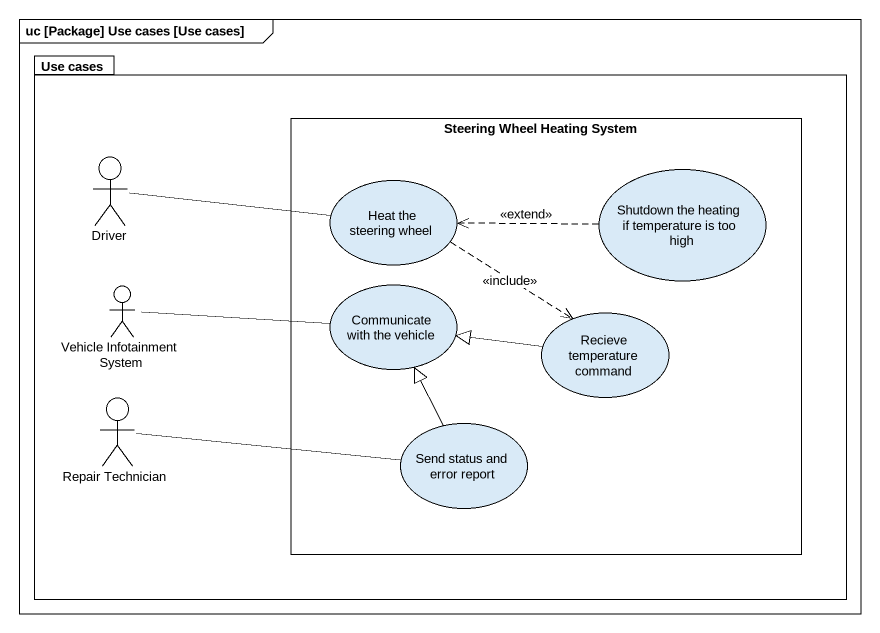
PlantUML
@startuml
mainframe uc [Package] Use cases [Use cases]
package "Use cases" as Use_cases {
  rectangle "Steering Wheel Heating System" as Steering_Wheel_Heating {
    usecase "Heat the steering wheel" as Heat_the_steering_wheel
    usecase "Shutdown the heating if temperature is too high" as Shutdown_the_heating_if
    usecase "Communicate with the vehicle" as Communicate_with_the_vehicle
    usecase "Recieve temperature command" as Recieve_temperature_command
    usecase "Send status and error report" as Send_status_and_error_report
  }
  actor Driver
  actor "Vehicle Infotainment System" as Vehicle_Infotainment_System
  actor "Repair Technician" as Repair_Technician
}
Driver -right- Heat_the_steering_wheel
Heat_the_steering_wheel ..> Recieve_temperature_command : <<include>>
Shutdown_the_heating_if .left.> Heat_the_steering_wheel : <<extend>>
Vehicle_Infotainment_System -right- Communicate_with_the_vehicle
Recieve_temperature_command -left-|> Communicate_with_the_vehicle
Repair_Technician -right- Send_status_and_error_report
Send_status_and_error_report -up-|> Communicate_with_the_vehicle
@enduml
